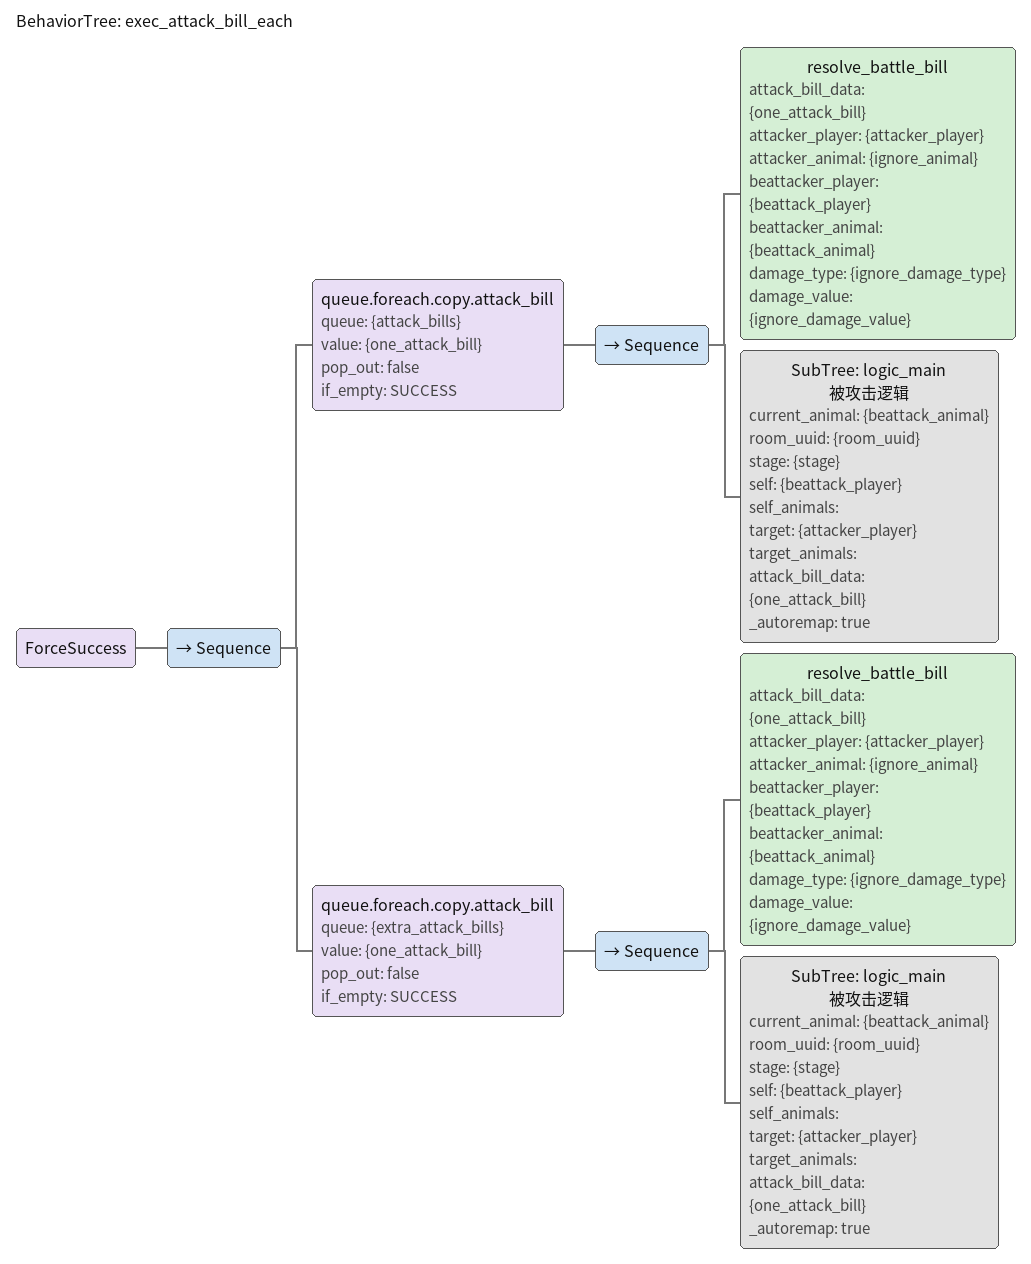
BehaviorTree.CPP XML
<?xml version="1.0" encoding="UTF-8"?>
<root BTCPP_format="4">
  <BehaviorTree ID="exec_attack_bill_each">
    <ForceSuccess>
      <Sequence>
        <queue.foreach.copy.attack_bill queue="{attack_bills}"
                                        value="{one_attack_bill}"
                                        pop_out="false"
                                        if_empty="SUCCESS">
          <Sequence>
            <resolve_battle_bill attack_bill_data="{one_attack_bill}"
                                 attacker_player="{attacker_player}"
                                 attacker_animal="{ignore_animal}"
                                 beattacker_player="{beattack_player}"
                                 beattacker_animal="{beattack_animal}"
                                 damage_type="{ignore_damage_type}"
                                 damage_value="{ignore_damage_value}"/>
            <SubTree ID="logic_main"
                     name="被攻击逻辑"
                     current_animal="{beattack_animal}"
                     room_uuid="{room_uuid}"
                     stage="{stage}"
                     self="{beattack_player}"
                     self_animals=""
                     target="{attacker_player}"
                     target_animals=""
                     attack_bill_data="{one_attack_bill}"
                     _autoremap="true"/>
          </Sequence>
        </queue.foreach.copy.attack_bill>
        <queue.foreach.copy.attack_bill queue="{extra_attack_bills}"
                                        value="{one_attack_bill}"
                                        pop_out="false"
                                        if_empty="SUCCESS">
          <Sequence>
            <resolve_battle_bill attack_bill_data="{one_attack_bill}"
                                 attacker_player="{attacker_player}"
                                 attacker_animal="{ignore_animal}"
                                 beattacker_player="{beattack_player}"
                                 beattacker_animal="{beattack_animal}"
                                 damage_type="{ignore_damage_type}"
                                 damage_value="{ignore_damage_value}"/>
            <SubTree ID="logic_main"
                     name="被攻击逻辑"
                     current_animal="{beattack_animal}"
                     room_uuid="{room_uuid}"
                     stage="{stage}"
                     self="{beattack_player}"
                     self_animals=""
                     target="{attacker_player}"
                     target_animals=""
                     attack_bill_data="{one_attack_bill}"
                     _autoremap="true"/>
          </Sequence>
        </queue.foreach.copy.attack_bill>
      </Sequence>
    </ForceSuccess>
  </BehaviorTree>

</root>
